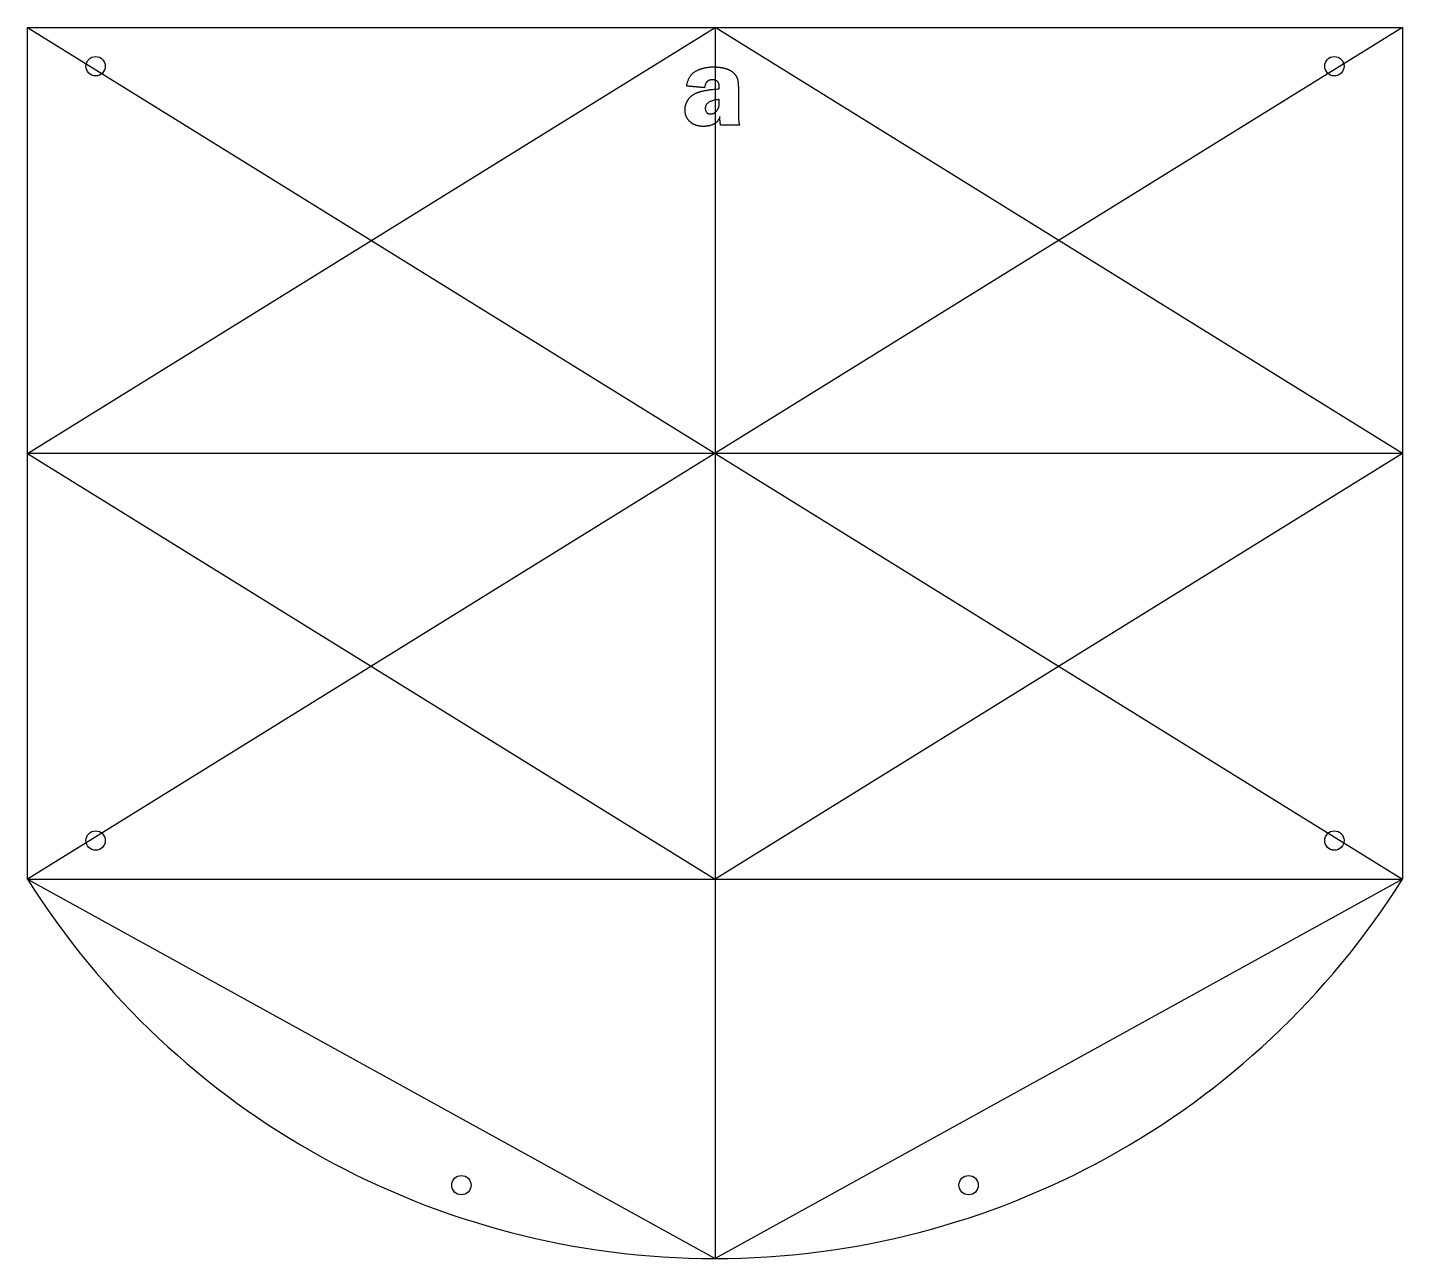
# Model space of a CAD drawing. Header units: millimetres. Extents: x -89 to 89, y -104 to 55.
import ezdxf

# ---------------------------------------------------------------- set-up
doc = ezdxf.new("R2010")
doc.units = ezdxf.units.MM
doc.header["$MEASUREMENT"] = 0
doc.layers.add('2d$2d PCB', color=1, linetype='Continuous', true_color=0xff0000)

msp = doc.modelspace()

# ---------------------------------------------------------------- linework, layer by layer
at = {"layer": '2d$2d PCB'}
msp.add_line((-88.8, -55), (-88.8, 55), dxfattribs=at)
for points in [[(-88.8, 55), (88.8, 55)], [(88.8, 55), (-88.8, -55)], [(-88.8, 55), (88.8, -55)], [(-88.8, 0), (0, 55)], [(88.8, 0), (0, 55)], [(88.8, 55), (88.8, -55)], [(88.8, 0), (-88.8, 0)], [(88.8, 0), (0, -55)], [(-88.8, 0), (0, -55)], [(-88.8, -55), (0, -103.97)], [(-88.8, -55), (88.8, -55)], [(88.8, -55), (0, -103.97)]]:
    msp.add_lwpolyline(points, dxfattribs=at)
for centre in [(-80, 50), (80, 50), (-80, -50), (80, -50), (-32.76, -94.5), (32.76, -94.5)]:
    msp.add_circle(centre, 1.25, dxfattribs=at)
msp.add_arc((0, 1.03), 105, 212.251, 327.749, dxfattribs=at)
for points in [[(0, 55), (0, -24.48), (0, -103.97)], [(-2.44, 49.39), (-1.43, 49.91), (-0.18, 49.91)], [(-0.18, 49.91), (0.57, 49.91), (1.27, 49.73)], [(1.27, 49.73), (1.96, 49.55), (2.35, 49.18)], [(-3.65, 47.43), (-3.45, 48.86), (-2.44, 49.39)], [(-0.33, 48.25), (-1.22, 48.25), (-1.35, 47.23)], [(0.55, 47.35), (0.55, 48.25), (-0.33, 48.25)], [(2.35, 49.18), (2.75, 48.81), (2.88, 48.41)], [(2.88, 48.41), (3.02, 48.01), (3.02, 47.07)], [(-1.35, 47.23), (-2.5, 47.33), (-3.65, 47.43)], [(-3.48, 45.67), (-3.1, 46.27), (-2.27, 46.6)], [(-2.27, 46.6), (-1.44, 46.93), (0.55, 47.08)], [(0.55, 47.08), (0.55, 47.21), (0.55, 47.35)], [(3.02, 47.07), (3.02, 45.46), (3.02, 43.85)], [(-3.87, 44.37), (-3.87, 45.07), (-3.48, 45.67)], [(0.55, 45.71), (-1.26, 45.52), (-1.26, 44.57)], [(-1.26, 44.57), (-1.26, 44.24), (-1.08, 44.03)], [(0.22, 44.23), (0.55, 44.63), (0.55, 45.23)], [(0.55, 45.23), (0.55, 45.47), (0.55, 45.71)], [(-3.21, 42.81), (-3.87, 43.39), (-3.87, 44.37)], [(-1.5, 42.23), (-2.55, 42.23), (-3.21, 42.81)], [(-1.08, 44.03), (-0.9, 43.83), (-0.59, 43.83)], [(-0.59, 43.83), (-0.11, 43.83), (0.22, 44.23)], [(0.63, 43.49), (0.41, 42.78), (-0.18, 42.51)], [(0.72, 42.38), (0.63, 42.92), (0.63, 43.49)], [(3.02, 43.85), (3.02, 42.93), (3.16, 42.38)], [(-0.18, 42.51), (-0.76, 42.23), (-1.5, 42.23)], [(3.16, 42.38), (1.94, 42.38), (0.72, 42.38)]]:
    msp.add_open_spline(points, degree=2, dxfattribs=at)

doc.saveas('drawing.dxf')
